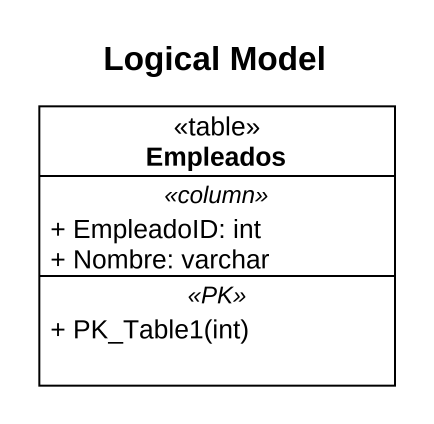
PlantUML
@startuml
title Logical Model
hide circle
hide empty members
skinparam classAttributeIconSize 0
class Empleados <<table>> {
  .. <<column>> ..
  + EmpleadoID: int
  + Nombre: varchar
  .. <<PK>> ..
  + PK_Table1(int)
}
@enduml
